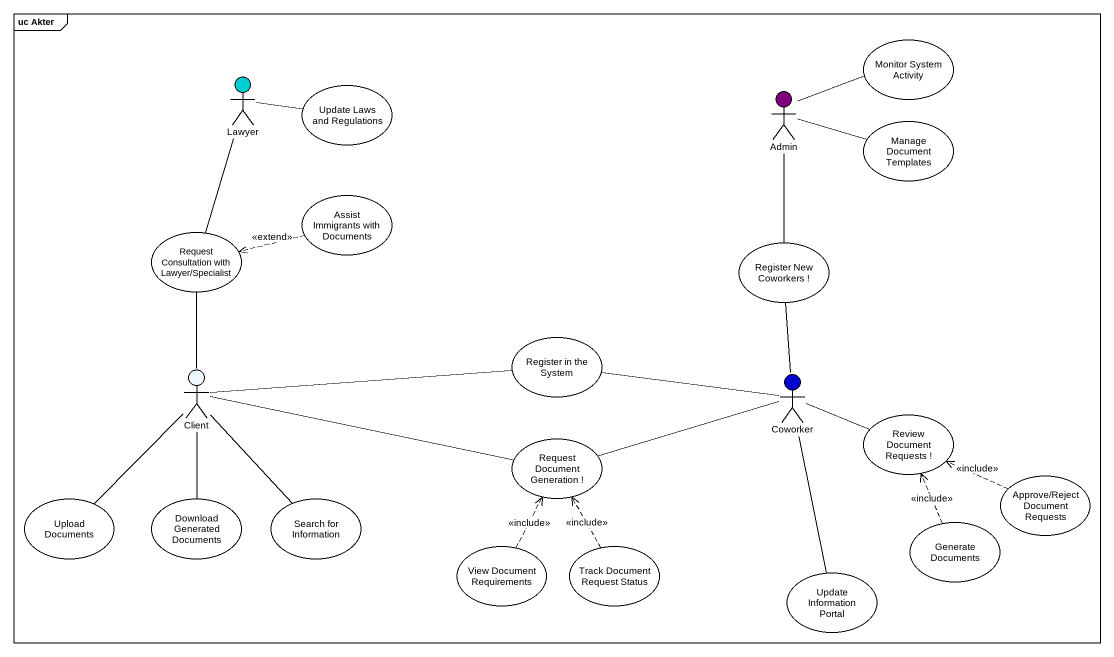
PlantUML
@startuml
mainframe uc Akter
usecase "Monitor System Activity" as Monitor_System_Activity
actor Lawyer #00CED1
usecase "Update Laws and Regulations" as Update_Laws_and_Regulations
actor Admin #800080
usecase "Manage Document Templates" as Manage_Document_Templates
usecase "Assist Immigrants with Documents" as Assist_Immigrants_with
usecase "Request Consultation with Lawyer/Specialist" as Request_Consultation_with
usecase "Register New Coworkers !" as Register_New_Coworkers
usecase "Register in the System" as Register_in_the_System
actor Client #F0F8FF
actor Coworker #0000CD
usecase "Review Document Requests !" as Review_Document_Requests
usecase "Request Document Generation !" as Request_Document_Generation
usecase "Upload Documents" as Upload_Documents
usecase "Download Generated Documents" as Download_Generated_Documents
usecase "Search for Information" as Search_for_Information
usecase "Approve/Reject Document Requests" as Approve_Reject_Document
usecase "View Document Requirements" as View_Document_Requirements
usecase "Track Document Request Status" as Track_Document_Request
usecase "Generate Documents" as Generate_Documents
usecase "Update Information Portal" as Update_Information_Portal
Lawyer -right- Update_Laws_and_Regulations
Lawyer -- Request_Consultation_with
Admin -right- Monitor_System_Activity
Admin -right- Manage_Document_Templates
Admin -- Register_New_Coworkers
Assist_Immigrants_with .left.> Request_Consultation_with : <<extend>>
Client -up- Request_Consultation_with
Client -right- Register_in_the_System
Client -right- Request_Document_Generation
Client -- Upload_Documents
Client -- Download_Generated_Documents
Client -- Search_for_Information
Coworker -up- Register_New_Coworkers
Coworker -left- Register_in_the_System
Coworker -right- Review_Document_Requests
Coworker -left- Request_Document_Generation
Coworker -- Update_Information_Portal
Approve_Reject_Document .left.> Review_Document_Requests : <<include>>
View_Document_Requirements .up.> Request_Document_Generation : <<include>>
Track_Document_Request .up.> Request_Document_Generation : <<include>>
Generate_Documents .up.> Review_Document_Requests : <<include>>
@enduml
